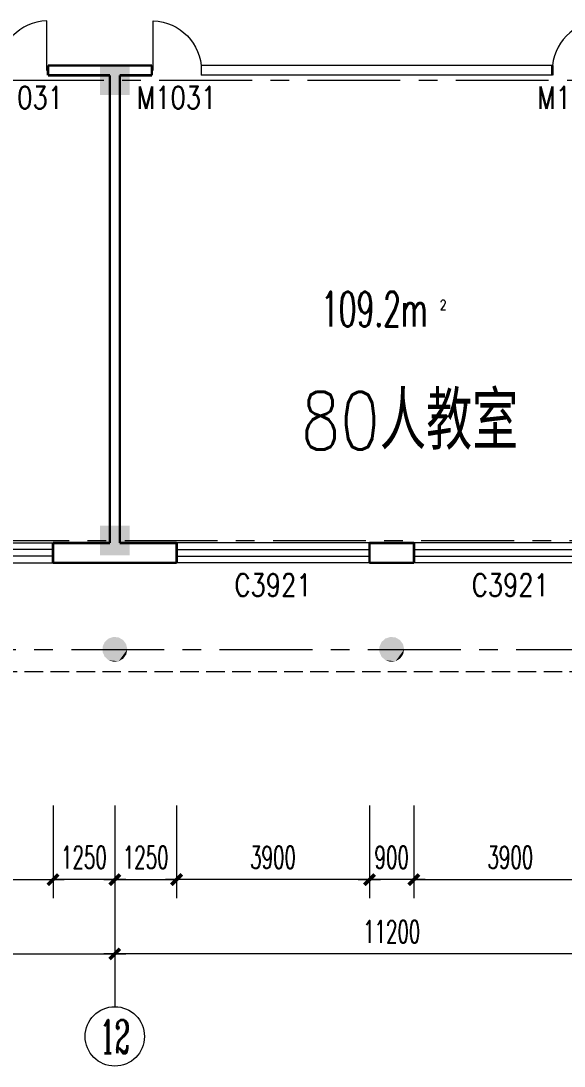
# Model space of a CAD drawing. Extents: x 1575758 to 1999219, y -897052 to -636879.
# Drawn here: x 1807775 to 1818763, y -718238 to -697117 of the extents above; entities that cross this region are included whole.
import ezdxf
from ezdxf.enums import TextEntityAlignment as Align

# ---------------------------------------------------------------- set-up
doc = ezdxf.new("R2010")
doc.units = 0
doc.header["$LTSCALE"] = 1500
doc.header["$MEASUREMENT"] = 0
doc.linetypes.add('CENTER', pattern=[2, 1.25, -0.25, 0.25, -0.25])
doc.linetypes.add('DASH', pattern=[0.35, 0.25, -0.1])
doc.layers.get('0').update_dxf_attribs({"linetype": 'CONTINUOUS', "lineweight": 5})
doc.layers.get('DEFPOINTS').update_dxf_attribs({"linetype": 'CONTINUOUS', "lineweight": 5})
for name, color, linetype, lineweight in [('AXIS', 7, 'CONTINUOUS', 5), ('AXIS_TEXT', 7, 'CONTINUOUS', 5), ('COLUMN', 7, 'CONTINUOUS', 5), ('DOTE', 7, 'CENTER', 5), ('PUB_DIM', 7, 'CONTINUOUS', 5), ('PUB_TEXT', 7, 'CONTINUOUS', 5), ('U型玻璃', 7, 'CONTINUOUS', 5), ('WALL', 7, 'CONTINUOUS', 5), ('WINDOW', 7, 'CONTINUOUS', 0), ('WINDOW_TEXT', 7, 'CONTINUOUS', 5), ('我的', 7, 'CONTINUOUS', 5), ('虚线', 7, 'DASH', 5)]:
    doc.layers.add(name, color=color, linetype=linetype, lineweight=lineweight)
doc.styles.add('_SIMPLEX', font='SIMPLEX.shx', dxfattribs={"width": 0.6})
doc.styles.add('COMPLEX', font='COMPLEX')
doc.styles.add('DIM_FONT', font='romans.shx', dxfattribs={"width": 0.6})
doc.styles.add('H1', font='romans.shx', dxfattribs={"width": 1.2, "bigfont": 'hztxt.shx'})
doc.styles.add('SIMPLEX', font='SIMPLEX.SHX', dxfattribs={"width": 0.6})
doc.dimstyles.new('NORMAL', dxfattribs={"dimscale": 1.5, "dimtxt": 300, "dimasz": 1, "dimexe": 250, "dimexo": 300, "dimgap": 150, "dimtad": 1, "dimdec": 0, "dimdsep": 46, "dimtxsty": 'DIM_FONT', "dimblk1": '_DIMX', "dimblk2": '_DIMX', "dimsah": 1, "dimcen": 2.5, "dimdle": 0.3, "dimclrd": 256, "dimclre": 256, "dimclrt": 256, "dimadec": 0, "dimazin": 0, "dimtfac": 1, "dimtdec": 0, "dimtix": 1, "dimtmove": 2, "dimatfit": 3, "dimldrblk": '_DIMX', "dimfxl": 1, "dimtvp": 1, "dimtolj": 1, "dimtzin": 0, "dimlwd": -1, "dimlwe": -1, "dimarcsym": 0})

# ---------------------------------------------------------------- blocks, each defined once
blk = doc.blocks.new('_FZH')
blk.add_solid([(0.5, -0.5), (-0.5, -0.5), (0.5, 0.5), (-0.5, 0.5)])
blk = doc.blocks.new('M_A2ZXL')
blk.add_line((-0.472, 0), (-0.472, -1))
blk.add_arc((-0.5, 0), 1, 271.6231, 0)
blk = doc.blocks.new('M_S2RKC')
for points in [[(-0.053, 0.503), (0.156, -0.481), (-0.253, 0.438), (-0.409, 0.297)], [(0.338, 0.376), (0.156, -0.481), (0.156, 0.481), (-0.053, 0.503)], [(-0.409, 0.297), (0.156, -0.481), (-0.495, 0.105), (-0.495, -0.105)], [(0.506, 0), (0.156, -0.481), (0.462, 0.206), (0.338, 0.376)], [(0.462, -0.206), (0.338, -0.376), (0.506, 0), (0.156, -0.481)], [(-0.495, -0.105), (0.156, -0.481), (-0.409, -0.297), (-0.253, -0.438)], [(-0.253, -0.438), (0.156, -0.481), (-0.053, -0.503)]]:
    blk.add_solid(points)
blk = doc.blocks.new('_WBLK')
for p, q in [((-0.5, 0.5), (0.5, 0.5)), ((0.5, 0.1667), (-0.5, 0.1667)), ((0.5, -0.1667), (-0.5, -0.1667)), ((-0.5, -0.5), (0.5, -0.5))]:
    blk.add_line(p, q)
at = {"layer": 'WINDOW_TEXT', "style": 'SIMPLEX', "flags": 9}
blk.add_attdef('A', text='', height=1, dxfattribs=at).set_placement((0, 1.5), align=Align.MIDDLE)
blk = doc.blocks.new('_DIMX')
blk.add_line((-150, 0), (150, 0))
at = {"const_width": 50}
blk.add_lwpolyline([(-70, -70), (70, 70)], dxfattribs=at)
blk = doc.blocks.new('*D1154')
at = {"layer": 'AXIS'}
for p, q in [((1798475, -712970), (1798475, -716345)), ((1809675, -712970), (1809675, -716345)), ((1798476, -715970), (1809673, -715970))]:
    blk.add_line(p, q, dxfattribs=at)
at = {"layer": 'DEFPOINTS', "color": 0, "lineweight": 5}
for p in [(1798475, -712520), (1809675, -712520), (1809675, -715970)]:
    blk.add_point(p, dxfattribs=at)
at = {"layer": 'AXIS', "xscale": 1.5, "yscale": 1.5, "zscale": 1.5, "rotation": 180}
blk.add_blockref('_DIMX', (1798475, -715970), dxfattribs=at)
at = {"layer": 'AXIS', "xscale": 1.5, "yscale": 1.5, "zscale": 1.5}
blk.add_blockref('_DIMX', (1809675, -715970), dxfattribs=at)
at = {"layer": 'AXIS', "insert": (1804075, -715520), "char_height": 450, "attachment_point": 5, "style": 'DIM_FONT'}
blk.add_mtext('\\A1;11200', dxfattribs=at)
blk = doc.blocks.new('_AXISO')
blk.add_circle((0, 0), 0.5)
at = {"layer": 'AXIS_TEXT', "style": 'COMPLEX', "width": 1.041667}
blk.add_attdef('A', text='', height=0.56, dxfattribs=at).set_placement((-0.25, -0.28), (0.25, -0.28), align=Align.FIT)
blk = doc.blocks.new('*D1215')
at = {"layer": 'DEFPOINTS', "color": 0, "lineweight": 5}
for p in [(1804525, -712520), (1808425, -712520), (1808425, -714470)]:
    blk.add_point(p, dxfattribs=at)
at = {"layer": 'PUB_DIM'}
for p, q in [((1804525, -712970), (1804525, -714845)), ((1808425, -712970), (1808425, -714845)), ((1804526, -714470), (1808423, -714470))]:
    blk.add_line(p, q, dxfattribs=at)
at = {"layer": 'PUB_DIM', "xscale": 1.5, "yscale": 1.5, "zscale": 1.5, "rotation": 180}
blk.add_blockref('_DIMX', (1804525, -714470), dxfattribs=at)
at = {"layer": 'PUB_DIM', "xscale": 1.5, "yscale": 1.5, "zscale": 1.5}
blk.add_blockref('_DIMX', (1808425, -714470), dxfattribs=at)
at = {"layer": 'PUB_DIM', "insert": (1806475, -714020), "char_height": 450, "attachment_point": 5, "style": 'DIM_FONT'}
blk.add_mtext('\\A1;3900', dxfattribs=at)
blk = doc.blocks.new('*D1218')
at = {"layer": 'DEFPOINTS', "color": 0, "lineweight": 5}
for p in [(1815725, -712520), (1819625, -712520), (1819625, -714470)]:
    blk.add_point(p, dxfattribs=at)
at = {"layer": 'PUB_DIM'}
for p, q in [((1815725, -712970), (1815725, -714845)), ((1819625, -712970), (1819625, -714845)), ((1815726, -714470), (1819623, -714470))]:
    blk.add_line(p, q, dxfattribs=at)
at = {"layer": 'PUB_DIM', "xscale": 1.5, "yscale": 1.5, "zscale": 1.5, "rotation": 180}
blk.add_blockref('_DIMX', (1815725, -714470), dxfattribs=at)
at = {"layer": 'PUB_DIM', "xscale": 1.5, "yscale": 1.5, "zscale": 1.5}
blk.add_blockref('_DIMX', (1819625, -714470), dxfattribs=at)
at = {"layer": 'PUB_DIM', "insert": (1817675, -714020), "char_height": 450, "attachment_point": 5, "style": 'DIM_FONT'}
blk.add_mtext('\\A1;3900', dxfattribs=at)
blk = doc.blocks.new('*D1219')
at = {"layer": 'DEFPOINTS', "color": 0, "lineweight": 5}
for p in [(1814825, -712520), (1815725, -712520), (1814825, -714470)]:
    blk.add_point(p, dxfattribs=at)
at = {"layer": 'PUB_DIM'}
for p, q in [((1814825, -712970), (1814825, -714845)), ((1815725, -712970), (1815725, -714845)), ((1814823, -714470), (1814822, -714470)), ((1815725, -714470), (1814825, -714470)), ((1815726, -714470), (1815728, -714470))]:
    blk.add_line(p, q, dxfattribs=at)
at = {"layer": 'PUB_DIM', "xscale": 1.5, "yscale": 1.5, "zscale": 1.5}
for p, rotation in [((1814825, -714470), 359.9999999999852), ((1815725, -714470), 179.9999999999851)]:
    blk.add_blockref('_DIMX', p, dxfattribs=dict(at, rotation=rotation))
at = {"layer": 'PUB_DIM', "insert": (1815275, -714020), "char_height": 450, "attachment_point": 5, "style": 'DIM_FONT'}
blk.add_mtext('\\A1;900', dxfattribs=at)
blk = doc.blocks.new('*D1220')
at = {"layer": 'DEFPOINTS', "color": 0, "lineweight": 5}
for p in [(1810925, -712520), (1814825, -712520), (1810925, -714470)]:
    blk.add_point(p, dxfattribs=at)
at = {"layer": 'PUB_DIM'}
for p, q in [((1810925, -712970), (1810925, -714845)), ((1814825, -712970), (1814825, -714845)), ((1814823, -714470), (1810926, -714470))]:
    blk.add_line(p, q, dxfattribs=at)
at = {"layer": 'PUB_DIM', "xscale": 1.5, "yscale": 1.5, "zscale": 1.5}
for p, rotation in [((1810925, -714470), 179.9999999999966), ((1814825, -714470), 359.9999999999966)]:
    blk.add_blockref('_DIMX', p, dxfattribs=dict(at, rotation=rotation))
at = {"layer": 'PUB_DIM', "insert": (1812875, -714020), "char_height": 450, "attachment_point": 5, "style": 'DIM_FONT'}
blk.add_mtext('\\A1;3900', dxfattribs=at)
blk = doc.blocks.new('*D1257')
at = {"layer": 'DEFPOINTS', "color": 0, "lineweight": 5}
for p in [(1808425, -712520), (1809675, -712520), (1808425, -714470)]:
    blk.add_point(p, dxfattribs=at)
at = {"layer": 'PUB_DIM'}
for p, q in [((1808425, -712970), (1808425, -714845)), ((1809675, -712970), (1809675, -714845)), ((1808424, -714470), (1808422, -714470)), ((1809675, -714470), (1808425, -714470)), ((1809677, -714470), (1809678, -714470))]:
    blk.add_line(p, q, dxfattribs=at)
at = {"layer": 'PUB_DIM', "xscale": 1.5, "yscale": 1.5, "zscale": 1.5}
for p, rotation in [((1808425, -714470), 359.9999999999893), ((1809675, -714470), 179.9999999999893)]:
    blk.add_blockref('_DIMX', p, dxfattribs=dict(at, rotation=rotation))
at = {"layer": 'PUB_DIM', "insert": (1809050, -714020), "char_height": 450, "attachment_point": 5, "style": 'DIM_FONT'}
blk.add_mtext('\\A1;1250', dxfattribs=at)
blk = doc.blocks.new('*D1258')
at = {"layer": 'DEFPOINTS', "color": 0, "lineweight": 5}
for p in [(1809675, -712520), (1810925, -712520), (1810925, -714470)]:
    blk.add_point(p, dxfattribs=at)
at = {"layer": 'PUB_DIM'}
for p, q in [((1809675, -712970), (1809675, -714845)), ((1810925, -712970), (1810925, -714845)), ((1809674, -714470), (1809672, -714470)), ((1809675, -714470), (1810925, -714470)), ((1810927, -714470), (1810928, -714470))]:
    blk.add_line(p, q, dxfattribs=at)
at = {"layer": 'PUB_DIM', "xscale": 1.5, "yscale": 1.5, "zscale": 1.5}
blk.add_blockref('_DIMX', (1809675, -714470), dxfattribs=at)
at = {"layer": 'PUB_DIM', "xscale": 1.5, "yscale": 1.5, "zscale": 1.5, "rotation": 180}
blk.add_blockref('_DIMX', (1810925, -714470), dxfattribs=at)
at = {"layer": 'PUB_DIM', "insert": (1810300, -714020), "char_height": 450, "attachment_point": 5, "style": 'DIM_FONT'}
blk.add_mtext('\\A1;1250', dxfattribs=at)
blk = doc.blocks.new('*D1263')
at = {"layer": 'AXIS'}
for p, q in [((1809675, -712970), (1809675, -716345)), ((1820875, -712970), (1820875, -716345)), ((1820873, -715970), (1809676, -715970))]:
    blk.add_line(p, q, dxfattribs=at)
at = {"layer": 'DEFPOINTS', "color": 0, "lineweight": 5}
for p in [(1809675, -712520), (1820875, -712520), (1809675, -715970)]:
    blk.add_point(p, dxfattribs=at)
at = {"layer": 'AXIS', "xscale": 1.5, "yscale": 1.5, "zscale": 1.5, "rotation": 180}
blk.add_blockref('_DIMX', (1809675, -715970), dxfattribs=at)
at = {"layer": 'AXIS', "xscale": 1.5, "yscale": 1.5, "zscale": 1.5}
blk.add_blockref('_DIMX', (1820875, -715970), dxfattribs=at)
at = {"layer": 'AXIS', "insert": (1815275, -715520), "char_height": 450, "attachment_point": 5, "style": 'DIM_FONT'}
blk.add_mtext('\\A1;11200', dxfattribs=at)

msp = doc.modelspace()

# ---------------------------------------------------------------- linework, layer by layer
at = {"layer": 'AXIS'}
msp.add_line((1809674.9, -715531.4), (1809674.9, -717037.7), dxfattribs=at)
at = {"layer": 'DOTE'}
for p, q in [((1744574.9, -698316.6), (1828858.2, -698316.6)), ((1764874.9, -707616.6), (1828858.2, -707616.6)), ((1739795.7, -709816.6), (1828858.2, -709816.6))]:
    msp.add_line(p, q, dxfattribs=at)
at = {"layer": 'U型玻璃'}
for p, q in [((1811424.9, -698016.6), (1811424.9, -698216.6)), ((1818524.9, -698016.6), (1811424.9, -698016.6)), ((1818524.9, -698216.6), (1811424.9, -698216.6))]:
    msp.add_line(p, q, dxfattribs=at)
at = {"layer": 'U型玻璃', "const_width": 50}
msp.add_lwpolyline([(1818524.9, -698016.6), (1818524.9, -698216.6)], dxfattribs=at)
at = {"layer": 'WALL', "const_width": 50}
for points in [[(1808324.9, -698016.6), (1808324.9, -698216.6)], [(1810424.9, -698016.6), (1808324.9, -698016.6)], [(1810424.9, -698016.6), (1810424.9, -698216.6)], [(1809574.9, -698216.6), (1808324.9, -698216.6)], [(1809574.9, -707666.6), (1809574.9, -698216.6)], [(1810424.9, -698216.6), (1809774.9, -698216.6)], [(1809774.9, -707666.6), (1809774.9, -698216.6)], [(1808424.9, -708066.6), (1808424.9, -707666.6)], [(1809574.9, -707666.6), (1808424.9, -707666.6)], [(1810925.4, -707666.6), (1809774.9, -707666.6)], [(1810925.4, -708066.6), (1810925.4, -707666.6)], [(1815725.4, -707666.6), (1814825.4, -707666.6)], [(1814825.4, -708066.6), (1814825.4, -707666.6)], [(1815725.4, -708066.6), (1815725.4, -707666.6)], [(1810925.4, -708066.6), (1808424.9, -708066.6)], [(1815725.4, -708066.6), (1814825.4, -708066.6)]]:
    msp.add_lwpolyline(points, dxfattribs=at)
at = {"layer": '虚线'}
msp.add_line((1765324.9, -710266.6), (1824824.9, -710266.6), dxfattribs=at)

# ---------------------------------------------------------------- block references
at = {"layer": 'AXIS'}
ref = msp.add_blockref('_AXISO', (1809674.9, -717637.7), dxfattribs=dict(at, xscale=1200, yscale=1200, zscale=1200))
ref.add_attrib('A', '12', dxfattribs={"layer": 'AXIS_TEXT', "height": 672, "style": 'COMPLEX', "width": 0.646552}).set_placement((1809374.9, -717973.7), (1809974.9, -717973.7), align=Align.FIT)
at = {"layer": 'COLUMN'}
for name, p, xscale, yscale, zscale in [('_FZH', (1809674.9, -698316.6), 600, 600, 600), ('_FZH', (1809674.9, -707616.6), 600, 600, 600), ('M_S2RKC', (1809674.9, -709816.6), 500, 500, 500), ('M_S2RKC', (1815274.9, -709816.6), 500, 500, 500)]:
    msp.add_blockref(name, p, dxfattribs=dict(at, xscale=xscale, yscale=yscale, zscale=zscale))
at = {"layer": 'WINDOW'}
ref = msp.add_blockref('M_A2ZXL', (1807824.9, -698116.6), dxfattribs=dict(at, xscale=1000, yscale=1000, zscale=1000, rotation=180))
ref.add_attrib('A', 'M1031', dxfattribs={"layer": 'WINDOW_TEXT', "height": 450, "style": '_SIMPLEX', "width": 0.8, "flags": 8}).set_placement((1807824.9, -698666.6, -300246.1), align=Align.MIDDLE)
ref = msp.add_blockref('M_A2ZXL', (1810924.9, -698116.6), dxfattribs=dict(at, xscale=-1000, yscale=1000, zscale=1000, rotation=180.0000000000753))
ref.add_attrib('A', 'M1031', dxfattribs={"layer": 'WINDOW_TEXT', "height": 450, "style": '_SIMPLEX', "width": 0.8, "flags": 8}).set_placement((1810924.9, -698666.6, -300246.1), align=Align.MIDDLE)
ref = msp.add_blockref('M_A2ZXL', (1819024.9, -698116.6), dxfattribs=dict(at, xscale=1000, yscale=1000, zscale=1000, rotation=180))
ref.add_attrib('A', 'M1031', dxfattribs={"layer": 'WINDOW_TEXT', "height": 450, "style": '_SIMPLEX', "width": 0.8, "flags": 8}).set_placement((1819024.9, -698666.6, -300246.1), align=Align.MIDDLE)
ref = msp.add_blockref('_WBLK', (1806474.9, -707866.6), dxfattribs=dict(at, xscale=-3900, yscale=400.0000000572763, zscale=3900, rotation=180))
ref.add_attrib('A', 'C3921', dxfattribs={"layer": 'WINDOW_TEXT', "height": 450, "style": '_SIMPLEX', "width": 0.8, "flags": 8}).set_placement((1806474.9, -708516.6), align=Align.MIDDLE)
ref = msp.add_blockref('_WBLK', (1812875.4, -707866.6), dxfattribs=dict(at, xscale=3900, yscale=400.0000000572763, zscale=3900, rotation=180))
ref.add_attrib('A', 'C3921', dxfattribs={"layer": 'WINDOW_TEXT', "height": 450, "style": '_SIMPLEX', "width": 0.8, "flags": 8}).set_placement((1812875.4, -708516.6), align=Align.MIDDLE)
ref = msp.add_blockref('_WBLK', (1817675.4, -707866.6), dxfattribs=dict(at, xscale=3900, yscale=400.0000000569271, zscale=3900, rotation=180))
ref.add_attrib('A', 'C3921', dxfattribs={"layer": 'WINDOW_TEXT', "height": 450, "style": '_SIMPLEX', "width": 0.8, "flags": 8}).set_placement((1817675.4, -708516.6), align=Align.MIDDLE)

# ---------------------------------------------------------------- texts
at = {"layer": 'PUB_TEXT', "style": 'H1', "width": 0.8}
msp.add_text('2', height=200, dxfattribs=at).set_placement((1816247.5, -702956))
at = {"layer": '我的', "lineweight": 0, "style": 'H1', "width": 0.8}
msp.add_text('80人教室', height=1166.4, dxfattribs=at).set_placement((1813437.7, -705780.8))
at = {"layer": '我的', "color": 0, "lineweight": 5, "insert": (1813843.3, -702589.6), "char_height": 700, "width": 2105.94, "attachment_point": 1, "style": 'DIM_FONT'}
msp.add_mtext('{\\C3;109.2m}', dxfattribs=at)

# ---------------------------------------------------------------- dimensions: what is measured, and where the dimension line sits
at = {"layer": 'AXIS'}
for p1, picture, middle in [((1798474.9, -712520.3), '*D1154', (1804074.9, -715520.3)), ((1820874.9, -712520.3), '*D1263', (1815274.9, -715520.3))]:
    dim = msp.add_linear_dim(base=(1809674.9, -715970.3), p1=p1, p2=(1809674.9, -712520.3), dimstyle='NORMAL', dxfattribs=at)
    dim.commit()
    dim.dimension.update_dxf_attribs({"geometry": picture, "text_midpoint": middle})
at = {"layer": 'PUB_DIM'}
for p1, p2, distance, picture, middle in [((1804524.9, -712520.3), (1808424.9, -712520.3), -1950, '*D1215', (1806474.9, -714020.3)), ((1809675.2, -712520.4), (1808425.2, -712520.4), 1950, '*D1257', (1809050.2, -714020.4)), ((1809675.2, -712520.4), (1810925.2, -712520.4), -1950, '*D1258', (1810300.2, -714020.4)), ((1814824.9, -712520.3), (1810924.9, -712520.3), 1950, '*D1220', (1812874.9, -714020.3)), ((1815724.9, -712520.3), (1814824.9, -712520.3), 1950, '*D1219', (1815274.9, -714020.3)), ((1815724.9, -712520.3), (1819624.9, -712520.3), -1950, '*D1218', (1817674.9, -714020.3))]:
    dim = msp.add_aligned_dim(p1=p1, p2=p2, distance=distance, dimstyle='NORMAL', dxfattribs=at)
    dim.commit()
    dim.dimension.update_dxf_attribs({"geometry": picture, "text_midpoint": middle})

doc.saveas('drawing.dxf')
